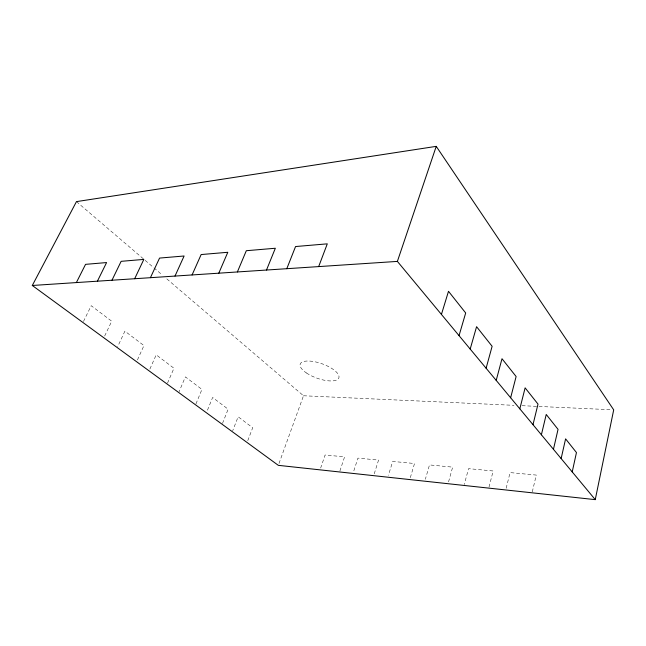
<?xml version="1.0" encoding="UTF-8"?>
<svg xmlns="http://www.w3.org/2000/svg" width="646" height="646" viewBox="0 0 646 646"><rect width="100%" height="100%" fill="white"/><g stroke="black" fill="none" stroke-linecap="round" stroke-linejoin="round"><path stroke-width="0.48" stroke-dasharray="3.23 2.42" d="M532.304 491.872L536.269 475.076L510.074 472.589L505.988 488.99M488.99 487.165L493.156 470.982L468.552 468.641L464.272 484.508M448.558 481.868L452.652 467.131L429.501 464.926L425.351 479.284M410.315 477.677L414.514 463.505L392.695 461.43L388.416 475.343M374.236 473.825L378.556 460.081L357.949 458.119L353.297 472.468M339.893 471.031L344.593 456.851L325.1 455.002L320.666 468.003M278.999 463.465L303.499 395.764L165.441 277.707M247.773 440.653L252.691 427.757L238.148 416.767L232.673 430.777M222.507 423.396L228.135 409.201L212.631 397.484L207.14 410.969M195.932 403.928L201.948 389.409L185.378 376.876L179.12 391.613M167.492 383.167L173.952 368.244L156.203 354.824L149.864 369.076M137.428 359.951L143.945 345.562L124.896 331.164L117.661 346.668M104.66 336.041L111.718 321.207L91.207 305.703L83.399 321.635M303.499 395.764L513.99 405.325M522.049 405.688L611.689 409.758M76.462 201.617L153.167 267.21M153.934 267.864L162.372 275.083M306.479 372.992A20.527 7.631 19.7 0 0 338.601 378.443A20.527 7.631 19.7 0 0 313.52 361.518A20.527 7.631 19.7 0 0 306.479 372.992"/><path stroke-width="0.97" d="M595.257 499.641L613.7 409.855L436.236 146.359L76.462 201.617L32.3 285.484L278.321 465.338L595.257 499.641L397.387 261.404L32.3 285.484M572.219 471.903L576.458 452.555L565.597 438.86L561.14 458.571M553.444 449.301L558.047 429.356L546.233 414.466L541.388 434.79M532.99 424.68L538.013 404.105L525.117 387.858L519.828 408.829M510.639 397.766L516.122 376.529L501.999 358.724L496.201 380.381M486.107 368.228L492.123 346.288L476.578 326.69L470.191 349.066M459.04 335.645L465.685 312.971L448.494 291.306L441.428 314.432M397.387 261.404L436.236 146.359M318.672 266.596L327.288 243.841L295.561 246.538L286.8 268.704M266.499 270.036L275.341 248.25L246.32 250.713L237.373 271.958M218.792 273.185L227.796 252.287L201.148 254.548L192.08 274.946M175.001 276.076L184.11 255.994L159.562 258.077L150.413 277.699M134.675 278.733L143.832 259.409L121.141 261.331L111.968 280.235M97.401 281.196L106.59 262.567L85.555 264.351L76.365 282.585"/></g></svg>
